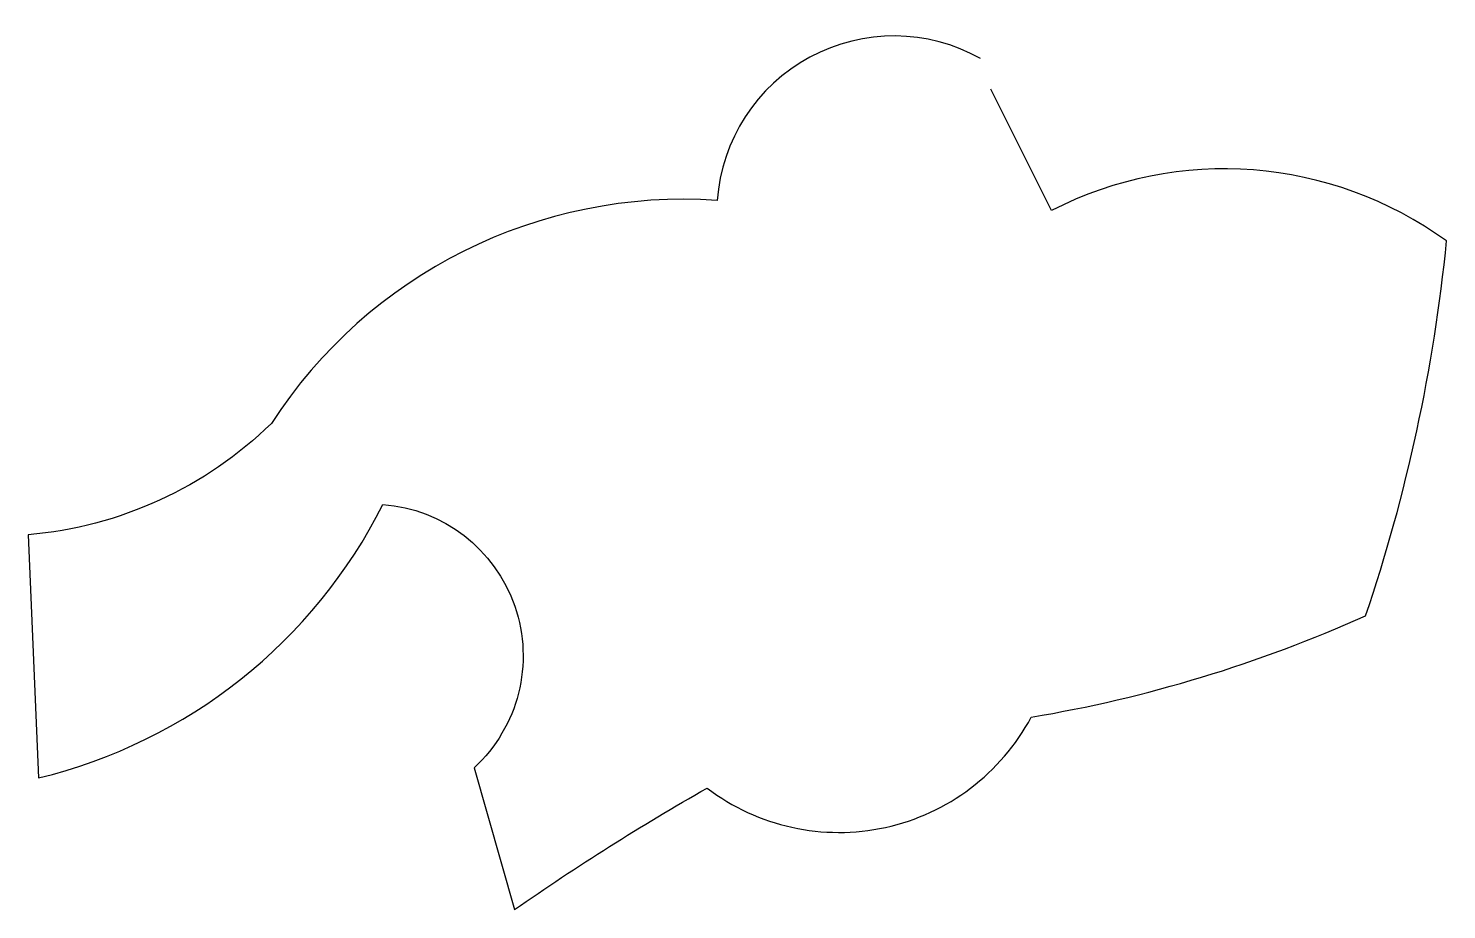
# Model space of a CAD drawing. Header units: millimetres. Extents: x -100356 to 314685, y 446 to 1273965.
# Drawn here: x 201833.1 to 202158.6, y 124696.2 to 124898.4 of the extents above; entities that cross this region are included whole.
import ezdxf
from ezdxf.xclip import XClip

# ---------------------------------------------------------------- set-up
doc = ezdxf.new("R2010")
doc.units = ezdxf.units.MM
doc.header["$XCLIPFRAME"] = 2
doc.layers.add('NAM', color=3, linetype='Continuous')
doc.layers.add('section$0$植栽2', color=74, linetype='Continuous')

# ---------------------------------------------------------------- blocks, each defined once
blk = doc.blocks.new('section$0$A$C07C5541A')
blk.add_lwpolyline([(1547.79, 2396.42, -0.549301), (1590.97, 2373.17, -0.27272), (1664.04, 2336.63, 0.173203), (1703.9, 2318.36), (1702.24, 2278.51, -0.220291), (1645.77, 2323.34, 0.655212), (1630.83, 2280.17), (1624.18, 2256.92, 0.023788), (1592.63, 2276.84, -0.460938), (1539.49, 2288.47, -0.063919), (1484.68, 2305.08, -0.05722), (1471.4, 2366.52, -0.282349), (1536.16, 2371.51), (1546.13, 2391.43)], format="xyb")
blk = doc.blocks.new('podium elevation 1')
at = {"layer": 'section$0$植栽2'}
ref = blk.add_blockref('section$0$A$C07C5541A', (87231.6, 31336.95, 0), dxfattribs=dict(at, xscale=-1.4, yscale=1.4, zscale=1.4, rotation=270))
XClip(ref).set_block_clipping_path([(-397.593464214, 834.567988627), (2927.7784683433, 2763.099133548)])
blk = doc.blocks.new('ELEVATION 1')
at = {"layer": 'NAM'}
blk.add_blockref('podium elevation 1', (816.3, 547699.18, 0), dxfattribs=at)

msp = doc.modelspace()

# ---------------------------------------------------------------- block references
at = {"layer": 'NAM', "rotation": 89.99999999999999}
msp.add_blockref('ELEVATION 1', (783254.69, 33488.58, 0), dxfattribs=at)

doc.saveas('drawing.dxf')
